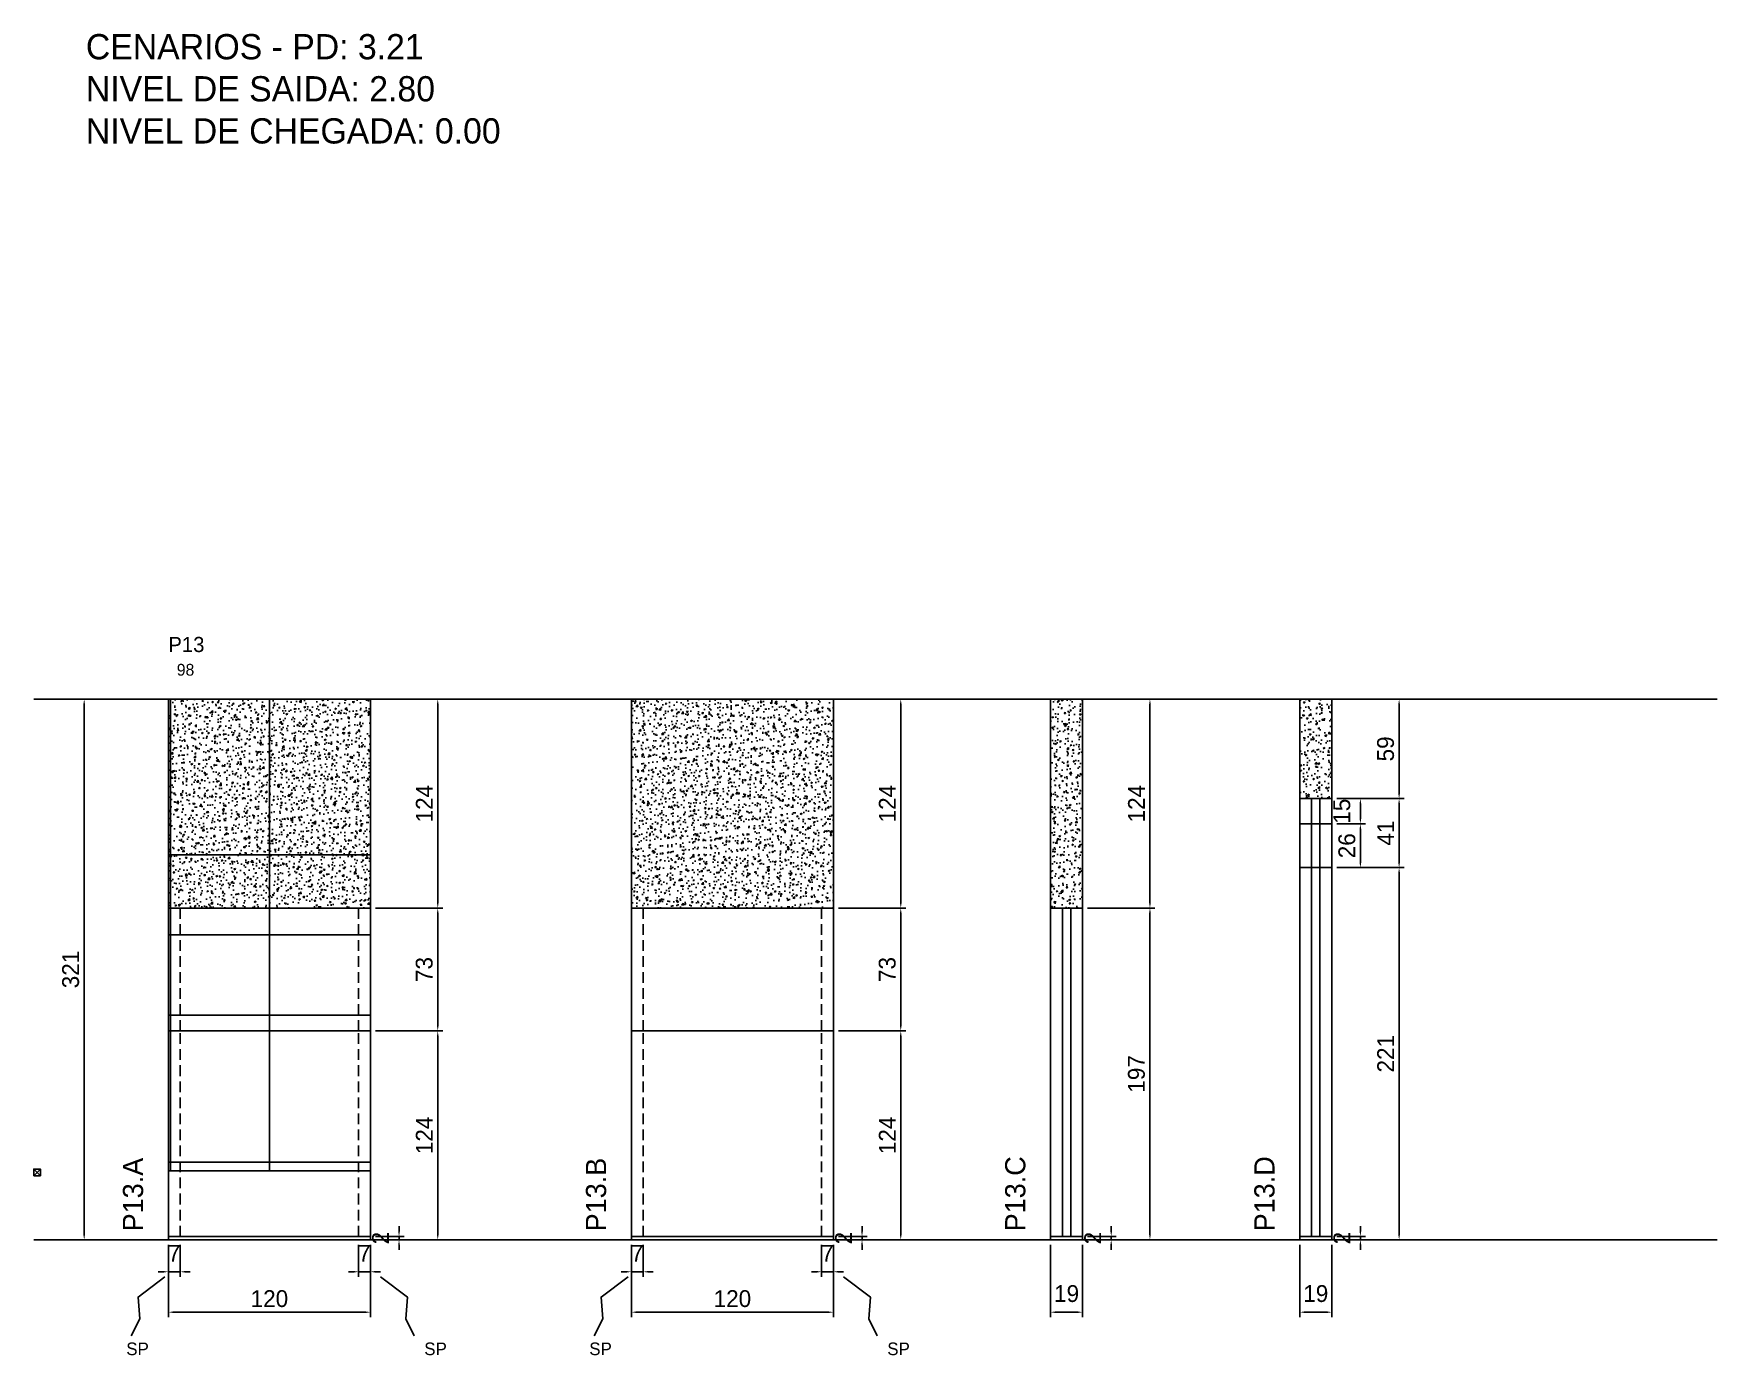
# Model space of a CAD drawing. Header units: centimetres. Extents: x -8500 to 4333, y -490 to 295.
# Drawn here: x -7000 to -6000, y -490 to 295 of the extents above; entities that cross this region are included whole.
import ezdxf

# ---------------------------------------------------------------- set-up
doc = ezdxf.new("R2010")
doc.units = ezdxf.units.CM
doc.linetypes.add('DASHED', pattern=[2, -2])
doc.linetypes.add('HIDDEN', pattern=[9.525, 6.35, -3.175])
for name, color, linetype in [('CHAPA', 140, 'Continuous'), ('COTA', 241, 'Continuous'), ('Madeira', 30, 'Continuous'), ('MEIO_PONT', 160, 'Continuous'), ('NOMENCLATURA', 7, 'Continuous'), ('Nível', 160, 'Continuous'), ('Painéis', 200, 'Continuous'), ('Perfil Metálico', 150, 'Continuous'), ('SARR_2.2x7', 40, 'Continuous'), ('SARRAFO DE PRESSAO', 200, 'Continuous'), ('Sarrafo de Pressão', 42, 'HIDDEN'), ('texto', 7, 'Continuous'), ('TEXTO_GERAL', 7, 'Continuous')]:
    doc.layers.add(name, color=color, linetype=linetype)
doc.dimstyles.new('PAINEL', dxfattribs={"dimtxt": 10, "dimasz": 3, "dimexe": 3, "dimexo": 3, "dimgap": 3, "dimtad": 1, "dimcen": 2.5, "dimclrd": 4, "dimclre": 4, "dimclrt": 240, "dimazin": 3, "dimtfac": 1, "dimtmove": 0, "dimatfit": 3})

# ---------------------------------------------------------------- blocks, each defined once
blk = doc.blocks.new('MULDURA')
at = {"layer": 'Paineis'}
for p, q in [((0, 0), (4, 4)), ((4, 0), (0, 4))]:
    blk.add_line(p, q, dxfattribs=at)
blk.add_lwpolyline([(0, 0), (4, 0), (4, 4), (0, 4)], close=True, dxfattribs=at)

msp = doc.modelspace()

# ---------------------------------------------------------------- hatches: boundary and pattern name
at = {"layer": 'COTA'}
h = msp.add_hatch(dxfattribs=at)
h.set_pattern_fill('AR-CONC', color=256, scale=0.05)
h.paths.add_polyline_path([(-6800, -224), (-6800, -100), (-6920, -100), (-6920, -224)])
h = msp.add_hatch(dxfattribs=at)
h.set_pattern_fill('AR-CONC', color=256, scale=0.05)
h.paths.add_polyline_path([(-6525, -224), (-6525, -100), (-6645, -100), (-6645, -224)])
h = msp.add_hatch(dxfattribs=at)
h.set_pattern_fill('AR-CONC', color=256, scale=0.05)
h.paths.add_polyline_path([(-6377, -224), (-6377, -100), (-6396, -100), (-6396, -224)])
h = msp.add_hatch(dxfattribs=at)
h.set_pattern_fill('AR-CONC', color=256, scale=0.05)
h.paths.add_polyline_path([(-6229, -159), (-6229, -100), (-6248, -100), (-6248, -159)])

# ---------------------------------------------------------------- linework, layer by layer
at = {"layer": 'CHAPA'}
msp.add_lwpolyline([(-6920, -380), (-6918.8, -380), (-6918.8, -100), (-6920, -100)], close=True, dxfattribs=at)
at = {"layer": 'COTA'}
for p, q in [((-6920, -224), (-6920, -100)), ((-6920, -100), (-6800, -100)), ((-6800, -224), (-6800, -100)), ((-6645, -224), (-6645, -100)), ((-6645, -100), (-6525, -100)), ((-6525, -224), (-6525, -100)), ((-6396, -224), (-6396, -100)), ((-6396, -100), (-6377, -100)), ((-6377, -224), (-6377, -100)), ((-6248, -159), (-6248, -100)), ((-6248, -100), (-6229, -100)), ((-6229, -159), (-6229, -100))]:
    msp.add_line(p, q, dxfattribs=at)
for points in [[(-6800, -224), (-6800, -100), (-6920, -100), (-6920, -224)], [(-6525, -224), (-6525, -100), (-6645, -100), (-6645, -224)], [(-6377, -224), (-6377, -100), (-6396, -100), (-6396, -224)], [(-6229, -159), (-6229, -100), (-6248, -100), (-6248, -159)]]:
    msp.add_lwpolyline(points, close=True, dxfattribs=at)
at = {"layer": 'COTA', "color": 4}
for points in [[(-6922, -443), (-6938, -455), (-6937, -468), (-6942, -478)], [(-6794, -443), (-6778, -455), (-6779, -468), (-6774, -478)], [(-6647, -443), (-6663, -455), (-6662, -468), (-6667, -478)], [(-6519, -443), (-6503, -455), (-6504, -468), (-6499, -478)]]:
    msp.add_lwpolyline(points, dxfattribs=at)
at = {"layer": 'Madeira'}
for points in [[(-6920, -192.4), (-6800, -192.4)], [(-6920, -287.6), (-6800, -287.6)]]:
    msp.add_lwpolyline(points, dxfattribs=at)
at = {"layer": 'MEIO_PONT'}
msp.add_lwpolyline([(-6920, -240), (-6800, -240)], dxfattribs=at)
at = {"layer": 'Nível', "linetype": 'DASHED'}
for points in [[(-7000, -100), (-6000, -100)], [(-7000, -421), (-6000, -421)]]:
    msp.add_lwpolyline(points, dxfattribs=at)
at = {"layer": 'Painéis'}
for p, q in [((-6248, -159), (-6229, -159)), ((-6248, -421), (-6248, -159)), ((-6229, -421), (-6229, -159)), ((-6248, -174), (-6229, -174)), ((-6248, -200), (-6229, -200)), ((-6920, -224), (-6800, -224)), ((-6920, -421), (-6920, -224)), ((-6800, -421), (-6800, -224)), ((-6645, -224), (-6525, -224)), ((-6645, -421), (-6645, -224)), ((-6525, -421), (-6525, -224)), ((-6396, -224), (-6377, -224)), ((-6396, -421), (-6396, -224)), ((-6377, -421), (-6377, -224)), ((-6920, -297), (-6800, -297)), ((-6645, -297), (-6525, -297)), ((-6920, -419), (-6800, -419)), ((-6645, -419), (-6525, -419)), ((-6396, -419), (-6377, -419)), ((-6248, -419), (-6229, -419))]:
    msp.add_line(p, q, dxfattribs=at)
msp.add_lwpolyline([(-6920, -380), (-6800, -380), (-6800, -100), (-6920, -100)], close=True, dxfattribs=at)
at = {"layer": 'Perfil Metálico'}
msp.add_line((-6860, -380), (-6860, -100), dxfattribs=at)
at = {"layer": 'SARR_2.2x7'}
for points in [[(-6241, -174), (-6241, -159)], [(-6236, -174), (-6236, -159)], [(-6241, -200), (-6241, -174)], [(-6236, -200), (-6236, -174)], [(-6241, -419), (-6241, -200)], [(-6236, -419), (-6236, -200)], [(-6389, -419), (-6389, -224)], [(-6384, -419), (-6384, -224)]]:
    msp.add_lwpolyline(points, dxfattribs=at)
at = {"layer": 'SARRAFO DE PRESSAO'}
msp.add_lwpolyline([(-6920, -380), (-6800, -380), (-6800, -375), (-6920, -375)], close=True, dxfattribs=at)
at = {"layer": 'Sarrafo de Pressão', "linetype": 'HIDDEN'}
for points in [[(-6913, -297), (-6913, -224)], [(-6807, -297), (-6807, -224)], [(-6638, -297), (-6638, -224)], [(-6532, -297), (-6532, -224)], [(-6913, -419), (-6913, -297)], [(-6807, -419), (-6807, -297)], [(-6638, -419), (-6638, -297)], [(-6532, -419), (-6532, -297)]]:
    msp.add_lwpolyline(points, dxfattribs=at)

# ---------------------------------------------------------------- block references
at = {"layer": 'COTA'}
msp.add_blockref('MULDURA', (-7000, -383), dxfattribs=at)

# ---------------------------------------------------------------- texts
at = {"layer": 'NOMENCLATURA'}
for s, p in [('CENARIOS - PD: 3.21', (-6969, 280)), ('NIVEL DE SAIDA: 2.80', (-6969, 255)), ('NIVEL DE CHEGADA: 0.00', (-6969, 230))]:
    msp.add_text(s, height=15, dxfattribs=at).set_placement(p)
for s, p in [('P13.A', (-6935, -416)), ('P13.B', (-6660, -416)), ('P13.C', (-6411, -416)), ('P13.D', (-6263, -416))]:
    msp.add_text(s, height=12, rotation=90, dxfattribs=at).set_placement(p)
at = {"layer": 'texto'}
msp.add_text('98', height=7, dxfattribs=at).set_placement((-6915, -86))
at = {"layer": 'texto', "color": 4, "char_height": 7.5, "attachment_point": 1}
for insert in [(-6945, -482), (-6768, -482), (-6670, -482), (-6493, -482)]:
    msp.add_mtext('SP', dxfattribs=dict(at, insert=insert))
at = {"layer": 'TEXTO_GERAL'}
msp.add_text('P13', height=9, dxfattribs=at).set_placement((-6920, -72))

# ---------------------------------------------------------------- dimensions: what is measured, and where the dimension line sits
at = {"layer": 'COTA'}
msp.add_linear_dim(base=(-6970, -421), p1=(-6950, -421), p2=(-6950, -100), angle=90, dimstyle='PAINEL', dxfattribs=at).render()
at = {"layer": 'COTA', "color": 4}
for base, p1, p2 in [((-6760, -224), (-6800, -224), (-6800, -100)), ((-6485, -224), (-6525, -224), (-6525, -100)), ((-6337, -224), (-6377, -224), (-6377, -100)), ((-6189, -159), (-6229, -159), (-6229, -100)), ((-6212, -174), (-6229, -174), (-6229, -159)), ((-6189, -200), (-6229, -200), (-6229, -159)), ((-6212, -200), (-6229, -200), (-6229, -174)), ((-6189, -421), (-6229, -421), (-6229, -200)), ((-6760, -297), (-6800, -297), (-6800, -224)), ((-6485, -297), (-6525, -297), (-6525, -224)), ((-6337, -421), (-6377, -421), (-6377, -224)), ((-6760, -421), (-6800, -421), (-6800, -297)), ((-6485, -421), (-6525, -421), (-6525, -297)), ((-6783, -421), (-6800, -421), (-6800, -419)), ((-6508, -421), (-6525, -421), (-6525, -419)), ((-6360, -421), (-6377, -421), (-6377, -419)), ((-6212, -421), (-6229, -421), (-6229, -419))]:
    msp.add_linear_dim(base=base, p1=p1, p2=p2, angle=90, dimstyle='PAINEL', dxfattribs=at).render()
for base, p1, p2 in [((-6920, -440), (-6920, -421), (-6913, -421)), ((-6920, -464), (-6920, -421), (-6800, -421)), ((-6807, -440), (-6807, -421), (-6800, -421)), ((-6645, -440), (-6645, -421), (-6638, -421)), ((-6645, -464), (-6645, -421), (-6525, -421)), ((-6532, -440), (-6532, -421), (-6525, -421)), ((-6396, -464), (-6396, -421), (-6377, -421)), ((-6248, -464), (-6248, -421), (-6229, -421))]:
    msp.add_linear_dim(base=base, p1=p1, p2=p2, dimstyle='PAINEL', dxfattribs=at).render()

doc.saveas('drawing.dxf')
